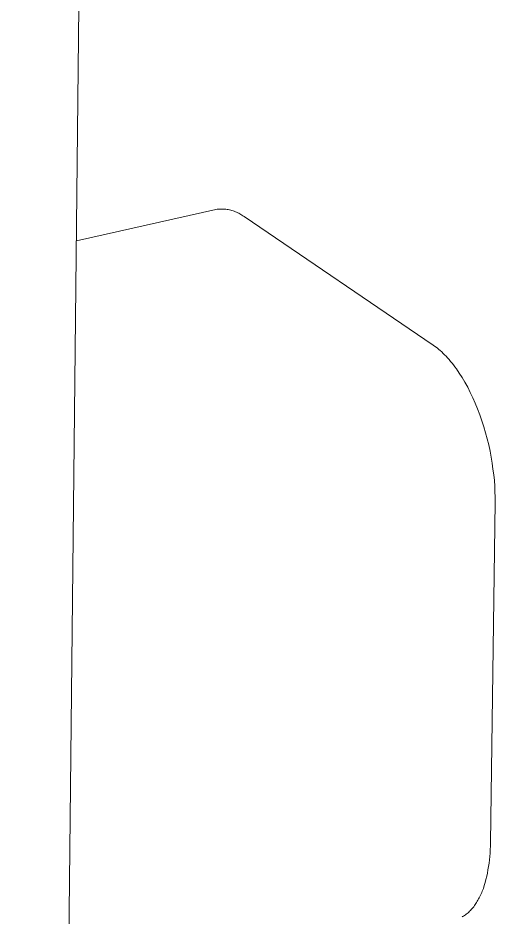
# Model space of a CAD drawing. Header units: inches. Extents: x 48 to 364, y 83 to 304.
# Drawn here: x 151.058 to 153.067, y 147.717 to 151.499 of the extents above; entities that cross this region are included whole.
import ezdxf

# ---------------------------------------------------------------- set-up
doc = ezdxf.new("R2010")
doc.units = ezdxf.units.IN
doc.header["$MEASUREMENT"] = 0
doc.layers.add('DIMS', color=7, linetype='Continuous')

# ---------------------------------------------------------------- blocks, each defined once
blk = doc.blocks.new('block 3010')
at = {"layer": 'DIMS', "color": 7, "lineweight": 18, "true_color": 0xffffff}
blk.add_lwpolyline([(152.01, 150.6637), (152.0055, 150.6664)], dxfattribs=at)
blk = doc.blocks.new('block 3009')
at = {"layer": 'DIMS'}
blk.add_blockref('block 3010', (0, 0), dxfattribs=at)
blk = doc.blocks.new('block 3008')
at = {"layer": 'DIMS'}
blk.add_blockref('block 3009', (0, 0), dxfattribs=at)
blk = doc.blocks.new('block 3013')
at = {"layer": 'DIMS', "color": 7, "lineweight": 18, "true_color": 0xffffff}
blk.add_lwpolyline([(152.0055, 150.6664), (152.0011, 150.6699)], dxfattribs=at)
blk = doc.blocks.new('block 3012')
at = {"layer": 'DIMS'}
blk.add_blockref('block 3013', (0, 0), dxfattribs=at)
blk = doc.blocks.new('block 3011')
at = {"layer": 'DIMS'}
blk.add_blockref('block 3012', (0, 0), dxfattribs=at)
blk = doc.blocks.new('block 3016')
at = {"layer": 'DIMS', "color": 7, "lineweight": 18, "true_color": 0xffffff}
blk.add_lwpolyline([(152.0011, 150.6699), (151.9969, 150.6726)], dxfattribs=at)
blk = doc.blocks.new('block 3015')
at = {"layer": 'DIMS'}
blk.add_blockref('block 3016', (0, 0), dxfattribs=at)
blk = doc.blocks.new('block 3014')
at = {"layer": 'DIMS'}
blk.add_blockref('block 3015', (0, 0), dxfattribs=at)
blk = doc.blocks.new('block 3019')
at = {"layer": 'DIMS', "color": 7, "lineweight": 18, "true_color": 0xffffff}
blk.add_lwpolyline([(151.9969, 150.6726), (151.9928, 150.6754)], dxfattribs=at)
blk = doc.blocks.new('block 3018')
at = {"layer": 'DIMS'}
blk.add_blockref('block 3019', (0, 0), dxfattribs=at)
blk = doc.blocks.new('block 3017')
at = {"layer": 'DIMS'}
blk.add_blockref('block 3018', (0, 0), dxfattribs=at)
blk = doc.blocks.new('block 3022')
at = {"layer": 'DIMS', "color": 7, "lineweight": 18, "true_color": 0xffffff}
blk.add_lwpolyline([(151.9928, 150.6754), (151.9876, 150.6778)], dxfattribs=at)
blk = doc.blocks.new('block 3021')
at = {"layer": 'DIMS'}
blk.add_blockref('block 3022', (0, 0), dxfattribs=at)
blk = doc.blocks.new('block 3020')
at = {"layer": 'DIMS'}
blk.add_blockref('block 3021', (0, 0), dxfattribs=at)
blk = doc.blocks.new('block 3025')
at = {"layer": 'DIMS', "color": 7, "lineweight": 18, "true_color": 0xffffff}
blk.add_lwpolyline([(151.9876, 150.6778), (151.9835, 150.6802)], dxfattribs=at)
blk = doc.blocks.new('block 3024')
at = {"layer": 'DIMS'}
blk.add_blockref('block 3025', (0, 0), dxfattribs=at)
blk = doc.blocks.new('block 3023')
at = {"layer": 'DIMS'}
blk.add_blockref('block 3024', (0, 0), dxfattribs=at)
blk = doc.blocks.new('block 3028')
at = {"layer": 'DIMS', "color": 7, "lineweight": 18, "true_color": 0xffffff}
blk.add_lwpolyline([(151.9835, 150.6802), (151.9787, 150.6823)], dxfattribs=at)
blk = doc.blocks.new('block 3027')
at = {"layer": 'DIMS'}
blk.add_blockref('block 3028', (0, 0), dxfattribs=at)
blk = doc.blocks.new('block 3026')
at = {"layer": 'DIMS'}
blk.add_blockref('block 3027', (0, 0), dxfattribs=at)
blk = doc.blocks.new('block 3031')
at = {"layer": 'DIMS', "color": 7, "lineweight": 18, "true_color": 0xffffff}
blk.add_lwpolyline([(151.9787, 150.6823), (151.9738, 150.6843)], dxfattribs=at)
blk = doc.blocks.new('block 3030')
at = {"layer": 'DIMS'}
blk.add_blockref('block 3031', (0, 0), dxfattribs=at)
blk = doc.blocks.new('block 3029')
at = {"layer": 'DIMS'}
blk.add_blockref('block 3030', (0, 0), dxfattribs=at)
blk = doc.blocks.new('block 3034')
at = {"layer": 'DIMS', "color": 7, "lineweight": 18, "true_color": 0xffffff}
blk.add_lwpolyline([(151.9738, 150.6843), (151.969, 150.6864)], dxfattribs=at)
blk = doc.blocks.new('block 3033')
at = {"layer": 'DIMS'}
blk.add_blockref('block 3034', (0, 0), dxfattribs=at)
blk = doc.blocks.new('block 3032')
at = {"layer": 'DIMS'}
blk.add_blockref('block 3033', (0, 0), dxfattribs=at)
blk = doc.blocks.new('block 3037')
at = {"layer": 'DIMS', "color": 7, "lineweight": 18, "true_color": 0xffffff}
blk.add_lwpolyline([(151.969, 150.6864), (151.9642, 150.6878)], dxfattribs=at)
blk = doc.blocks.new('block 3036')
at = {"layer": 'DIMS'}
blk.add_blockref('block 3037', (0, 0), dxfattribs=at)
blk = doc.blocks.new('block 3035')
at = {"layer": 'DIMS'}
blk.add_blockref('block 3036', (0, 0), dxfattribs=at)
blk = doc.blocks.new('block 3040')
at = {"layer": 'DIMS', "color": 7, "lineweight": 18, "true_color": 0xffffff}
blk.add_lwpolyline([(151.9642, 150.6878), (151.959, 150.6899)], dxfattribs=at)
blk = doc.blocks.new('block 3039')
at = {"layer": 'DIMS'}
blk.add_blockref('block 3040', (0, 0), dxfattribs=at)
blk = doc.blocks.new('block 3038')
at = {"layer": 'DIMS'}
blk.add_blockref('block 3039', (0, 0), dxfattribs=at)
blk = doc.blocks.new('block 3043')
at = {"layer": 'DIMS', "color": 7, "lineweight": 18, "true_color": 0xffffff}
blk.add_lwpolyline([(151.959, 150.6899), (151.9539, 150.6912)], dxfattribs=at)
blk = doc.blocks.new('block 3042')
at = {"layer": 'DIMS'}
blk.add_blockref('block 3043', (0, 0), dxfattribs=at)
blk = doc.blocks.new('block 3041')
at = {"layer": 'DIMS'}
blk.add_blockref('block 3042', (0, 0), dxfattribs=at)
blk = doc.blocks.new('block 3046')
at = {"layer": 'DIMS', "color": 7, "lineweight": 18, "true_color": 0xffffff}
blk.add_lwpolyline([(151.9539, 150.6912), (151.9487, 150.6919)], dxfattribs=at)
blk = doc.blocks.new('block 3045')
at = {"layer": 'DIMS'}
blk.add_blockref('block 3046', (0, 0), dxfattribs=at)
blk = doc.blocks.new('block 3044')
at = {"layer": 'DIMS'}
blk.add_blockref('block 3045', (0, 0), dxfattribs=at)
blk = doc.blocks.new('block 3049')
at = {"layer": 'DIMS', "color": 7, "lineweight": 18, "true_color": 0xffffff}
blk.add_lwpolyline([(151.9487, 150.6919), (151.9432, 150.6933)], dxfattribs=at)
blk = doc.blocks.new('block 3048')
at = {"layer": 'DIMS'}
blk.add_blockref('block 3049', (0, 0), dxfattribs=at)
blk = doc.blocks.new('block 3047')
at = {"layer": 'DIMS'}
blk.add_blockref('block 3048', (0, 0), dxfattribs=at)
blk = doc.blocks.new('block 3052')
at = {"layer": 'DIMS', "color": 7, "lineweight": 18, "true_color": 0xffffff}
blk.add_lwpolyline([(151.9432, 150.6933), (151.9387, 150.694)], dxfattribs=at)
blk = doc.blocks.new('block 3051')
at = {"layer": 'DIMS'}
blk.add_blockref('block 3052', (0, 0), dxfattribs=at)
blk = doc.blocks.new('block 3050')
at = {"layer": 'DIMS'}
blk.add_blockref('block 3051', (0, 0), dxfattribs=at)
blk = doc.blocks.new('block 3055')
at = {"layer": 'DIMS', "color": 7, "lineweight": 18, "true_color": 0xffffff}
blk.add_lwpolyline([(151.9387, 150.694), (151.9328, 150.6947)], dxfattribs=at)
blk = doc.blocks.new('block 3054')
at = {"layer": 'DIMS'}
blk.add_blockref('block 3055', (0, 0), dxfattribs=at)
blk = doc.blocks.new('block 3053')
at = {"layer": 'DIMS'}
blk.add_blockref('block 3054', (0, 0), dxfattribs=at)
blk = doc.blocks.new('block 3058')
at = {"layer": 'DIMS', "color": 7, "lineweight": 18, "true_color": 0xffffff}
blk.add_lwpolyline([(151.9328, 150.6947), (151.9277, 150.6947)], dxfattribs=at)
blk = doc.blocks.new('block 3057')
at = {"layer": 'DIMS'}
blk.add_blockref('block 3058', (0, 0), dxfattribs=at)
blk = doc.blocks.new('block 3056')
at = {"layer": 'DIMS'}
blk.add_blockref('block 3057', (0, 0), dxfattribs=at)
blk = doc.blocks.new('block 3061')
at = {"layer": 'DIMS', "color": 7, "lineweight": 18, "true_color": 0xffffff}
blk.add_lwpolyline([(151.9277, 150.6947), (151.9225, 150.6954)], dxfattribs=at)
blk = doc.blocks.new('block 3060')
at = {"layer": 'DIMS'}
blk.add_blockref('block 3061', (0, 0), dxfattribs=at)
blk = doc.blocks.new('block 3059')
at = {"layer": 'DIMS'}
blk.add_blockref('block 3060', (0, 0), dxfattribs=at)
blk = doc.blocks.new('block 3064')
at = {"layer": 'DIMS', "color": 7, "lineweight": 18, "true_color": 0xffffff}
blk.add_lwpolyline([(151.9225, 150.6954), (151.9173, 150.6954)], dxfattribs=at)
blk = doc.blocks.new('block 3063')
at = {"layer": 'DIMS'}
blk.add_blockref('block 3064', (0, 0), dxfattribs=at)
blk = doc.blocks.new('block 3062')
at = {"layer": 'DIMS'}
blk.add_blockref('block 3063', (0, 0), dxfattribs=at)
blk = doc.blocks.new('block 3067')
at = {"layer": 'DIMS', "color": 7, "lineweight": 18, "true_color": 0xffffff}
blk.add_lwpolyline([(151.9173, 150.6954), (151.9122, 150.6954)], dxfattribs=at)
blk = doc.blocks.new('block 3066')
at = {"layer": 'DIMS'}
blk.add_blockref('block 3067', (0, 0), dxfattribs=at)
blk = doc.blocks.new('block 3065')
at = {"layer": 'DIMS'}
blk.add_blockref('block 3066', (0, 0), dxfattribs=at)
blk = doc.blocks.new('block 3070')
at = {"layer": 'DIMS', "color": 7, "lineweight": 18, "true_color": 0xffffff}
blk.add_lwpolyline([(151.9122, 150.6954), (151.907, 150.695)], dxfattribs=at)
blk = doc.blocks.new('block 3069')
at = {"layer": 'DIMS'}
blk.add_blockref('block 3070', (0, 0), dxfattribs=at)
blk = doc.blocks.new('block 3068')
at = {"layer": 'DIMS'}
blk.add_blockref('block 3069', (0, 0), dxfattribs=at)
blk = doc.blocks.new('block 3073')
at = {"layer": 'DIMS', "color": 7, "lineweight": 18, "true_color": 0xffffff}
blk.add_lwpolyline([(151.907, 150.695), (151.9018, 150.6947)], dxfattribs=at)
blk = doc.blocks.new('block 3072')
at = {"layer": 'DIMS'}
blk.add_blockref('block 3073', (0, 0), dxfattribs=at)
blk = doc.blocks.new('block 3071')
at = {"layer": 'DIMS'}
blk.add_blockref('block 3072', (0, 0), dxfattribs=at)
blk = doc.blocks.new('block 3076')
at = {"layer": 'DIMS', "color": 7, "lineweight": 18, "true_color": 0xffffff}
blk.add_lwpolyline([(151.9018, 150.6947), (151.8967, 150.6943)], dxfattribs=at)
blk = doc.blocks.new('block 3075')
at = {"layer": 'DIMS'}
blk.add_blockref('block 3076', (0, 0), dxfattribs=at)
blk = doc.blocks.new('block 3074')
at = {"layer": 'DIMS'}
blk.add_blockref('block 3075', (0, 0), dxfattribs=at)
blk = doc.blocks.new('block 3079')
at = {"layer": 'DIMS', "color": 7, "lineweight": 18, "true_color": 0xffffff}
blk.add_lwpolyline([(151.8967, 150.6943), (151.8915, 150.6933)], dxfattribs=at)
blk = doc.blocks.new('block 3078')
at = {"layer": 'DIMS'}
blk.add_blockref('block 3079', (0, 0), dxfattribs=at)
blk = doc.blocks.new('block 3077')
at = {"layer": 'DIMS'}
blk.add_blockref('block 3078', (0, 0), dxfattribs=at)
blk = doc.blocks.new('block 3118')
at = {"layer": 'DIMS', "color": 7, "lineweight": 18, "true_color": 0xffffff}
blk.add_lwpolyline([(152.9281, 147.7174), (152.9302, 147.7188)], dxfattribs=at)
blk = doc.blocks.new('block 3117')
at = {"layer": 'DIMS'}
blk.add_blockref('block 3118', (0, 0), dxfattribs=at)
blk = doc.blocks.new('block 3116')
at = {"layer": 'DIMS'}
blk.add_blockref('block 3117', (0, 0), dxfattribs=at)
blk = doc.blocks.new('block 3121')
at = {"layer": 'DIMS', "color": 7, "lineweight": 18, "true_color": 0xffffff}
blk.add_lwpolyline([(152.9302, 147.7188), (152.934, 147.7209)], dxfattribs=at)
blk = doc.blocks.new('block 3120')
at = {"layer": 'DIMS'}
blk.add_blockref('block 3121', (0, 0), dxfattribs=at)
blk = doc.blocks.new('block 3119')
at = {"layer": 'DIMS'}
blk.add_blockref('block 3120', (0, 0), dxfattribs=at)
blk = doc.blocks.new('block 3124')
at = {"layer": 'DIMS', "color": 7, "lineweight": 18, "true_color": 0xffffff}
blk.add_lwpolyline([(152.934, 147.7209), (152.9378, 147.7233)], dxfattribs=at)
blk = doc.blocks.new('block 3123')
at = {"layer": 'DIMS'}
blk.add_blockref('block 3124', (0, 0), dxfattribs=at)
blk = doc.blocks.new('block 3122')
at = {"layer": 'DIMS'}
blk.add_blockref('block 3123', (0, 0), dxfattribs=at)
blk = doc.blocks.new('block 3127')
at = {"layer": 'DIMS', "color": 7, "lineweight": 18, "true_color": 0xffffff}
blk.add_lwpolyline([(152.9378, 147.7233), (152.9419, 147.726)], dxfattribs=at)
blk = doc.blocks.new('block 3126')
at = {"layer": 'DIMS'}
blk.add_blockref('block 3127', (0, 0), dxfattribs=at)
blk = doc.blocks.new('block 3125')
at = {"layer": 'DIMS'}
blk.add_blockref('block 3126', (0, 0), dxfattribs=at)
blk = doc.blocks.new('block 3130')
at = {"layer": 'DIMS', "color": 7, "lineweight": 18, "true_color": 0xffffff}
blk.add_lwpolyline([(152.9419, 147.726), (152.9454, 147.7288)], dxfattribs=at)
blk = doc.blocks.new('block 3129')
at = {"layer": 'DIMS'}
blk.add_blockref('block 3130', (0, 0), dxfattribs=at)
blk = doc.blocks.new('block 3128')
at = {"layer": 'DIMS'}
blk.add_blockref('block 3129', (0, 0), dxfattribs=at)
blk = doc.blocks.new('block 3133')
at = {"layer": 'DIMS', "color": 7, "lineweight": 18, "true_color": 0xffffff}
blk.add_lwpolyline([(152.9454, 147.7288), (152.9488, 147.7312)], dxfattribs=at)
blk = doc.blocks.new('block 3132')
at = {"layer": 'DIMS'}
blk.add_blockref('block 3133', (0, 0), dxfattribs=at)
blk = doc.blocks.new('block 3131')
at = {"layer": 'DIMS'}
blk.add_blockref('block 3132', (0, 0), dxfattribs=at)
blk = doc.blocks.new('block 3136')
at = {"layer": 'DIMS', "color": 7, "lineweight": 18, "true_color": 0xffffff}
blk.add_lwpolyline([(152.9488, 147.7312), (152.9529, 147.7347)], dxfattribs=at)
blk = doc.blocks.new('block 3135')
at = {"layer": 'DIMS'}
blk.add_blockref('block 3136', (0, 0), dxfattribs=at)
blk = doc.blocks.new('block 3134')
at = {"layer": 'DIMS'}
blk.add_blockref('block 3135', (0, 0), dxfattribs=at)
blk = doc.blocks.new('block 3139')
at = {"layer": 'DIMS', "color": 7, "lineweight": 18, "true_color": 0xffffff}
blk.add_lwpolyline([(152.9529, 147.7347), (152.956, 147.7381)], dxfattribs=at)
blk = doc.blocks.new('block 3138')
at = {"layer": 'DIMS'}
blk.add_blockref('block 3139', (0, 0), dxfattribs=at)
blk = doc.blocks.new('block 3137')
at = {"layer": 'DIMS'}
blk.add_blockref('block 3138', (0, 0), dxfattribs=at)
blk = doc.blocks.new('block 3142')
at = {"layer": 'DIMS', "color": 7, "lineweight": 18, "true_color": 0xffffff}
blk.add_lwpolyline([(152.956, 147.7381), (152.9598, 147.7412)], dxfattribs=at)
blk = doc.blocks.new('block 3141')
at = {"layer": 'DIMS'}
blk.add_blockref('block 3142', (0, 0), dxfattribs=at)
blk = doc.blocks.new('block 3140')
at = {"layer": 'DIMS'}
blk.add_blockref('block 3141', (0, 0), dxfattribs=at)
blk = doc.blocks.new('block 3145')
at = {"layer": 'DIMS', "color": 7, "lineweight": 18, "true_color": 0xffffff}
blk.add_lwpolyline([(152.9598, 147.7412), (152.9633, 147.745)], dxfattribs=at)
blk = doc.blocks.new('block 3144')
at = {"layer": 'DIMS'}
blk.add_blockref('block 3145', (0, 0), dxfattribs=at)
blk = doc.blocks.new('block 3143')
at = {"layer": 'DIMS'}
blk.add_blockref('block 3144', (0, 0), dxfattribs=at)
blk = doc.blocks.new('block 3148')
at = {"layer": 'DIMS', "color": 7, "lineweight": 18, "true_color": 0xffffff}
blk.add_lwpolyline([(152.9633, 147.745), (152.9667, 147.7484)], dxfattribs=at)
blk = doc.blocks.new('block 3147')
at = {"layer": 'DIMS'}
blk.add_blockref('block 3148', (0, 0), dxfattribs=at)
blk = doc.blocks.new('block 3146')
at = {"layer": 'DIMS'}
blk.add_blockref('block 3147', (0, 0), dxfattribs=at)
blk = doc.blocks.new('block 3151')
at = {"layer": 'DIMS', "color": 7, "lineweight": 18, "true_color": 0xffffff}
blk.add_lwpolyline([(152.9667, 147.7484), (152.9702, 147.7526)], dxfattribs=at)
blk = doc.blocks.new('block 3150')
at = {"layer": 'DIMS'}
blk.add_blockref('block 3151', (0, 0), dxfattribs=at)
blk = doc.blocks.new('block 3149')
at = {"layer": 'DIMS'}
blk.add_blockref('block 3150', (0, 0), dxfattribs=at)
blk = doc.blocks.new('block 3154')
at = {"layer": 'DIMS', "color": 7, "lineweight": 18, "true_color": 0xffffff}
blk.add_lwpolyline([(152.9702, 147.7526), (152.9736, 147.756)], dxfattribs=at)
blk = doc.blocks.new('block 3153')
at = {"layer": 'DIMS'}
blk.add_blockref('block 3154', (0, 0), dxfattribs=at)
blk = doc.blocks.new('block 3152')
at = {"layer": 'DIMS'}
blk.add_blockref('block 3153', (0, 0), dxfattribs=at)
blk = doc.blocks.new('block 3157')
at = {"layer": 'DIMS', "color": 7, "lineweight": 18, "true_color": 0xffffff}
blk.add_lwpolyline([(152.9736, 147.756), (152.9767, 147.7605)], dxfattribs=at)
blk = doc.blocks.new('block 3156')
at = {"layer": 'DIMS'}
blk.add_blockref('block 3157', (0, 0), dxfattribs=at)
blk = doc.blocks.new('block 3155')
at = {"layer": 'DIMS'}
blk.add_blockref('block 3156', (0, 0), dxfattribs=at)
blk = doc.blocks.new('block 3160')
at = {"layer": 'DIMS', "color": 7, "lineweight": 18, "true_color": 0xffffff}
blk.add_lwpolyline([(152.9767, 147.7605), (152.9798, 147.765)], dxfattribs=at)
blk = doc.blocks.new('block 3159')
at = {"layer": 'DIMS'}
blk.add_blockref('block 3160', (0, 0), dxfattribs=at)
blk = doc.blocks.new('block 3158')
at = {"layer": 'DIMS'}
blk.add_blockref('block 3159', (0, 0), dxfattribs=at)
blk = doc.blocks.new('block 3163')
at = {"layer": 'DIMS', "color": 7, "lineweight": 18, "true_color": 0xffffff}
blk.add_lwpolyline([(152.9798, 147.765), (152.9829, 147.7691)], dxfattribs=at)
blk = doc.blocks.new('block 3162')
at = {"layer": 'DIMS'}
blk.add_blockref('block 3163', (0, 0), dxfattribs=at)
blk = doc.blocks.new('block 3161')
at = {"layer": 'DIMS'}
blk.add_blockref('block 3162', (0, 0), dxfattribs=at)
blk = doc.blocks.new('block 3166')
at = {"layer": 'DIMS', "color": 7, "lineweight": 18, "true_color": 0xffffff}
blk.add_lwpolyline([(152.9829, 147.7691), (152.9864, 147.7736)], dxfattribs=at)
blk = doc.blocks.new('block 3165')
at = {"layer": 'DIMS'}
blk.add_blockref('block 3166', (0, 0), dxfattribs=at)
blk = doc.blocks.new('block 3164')
at = {"layer": 'DIMS'}
blk.add_blockref('block 3165', (0, 0), dxfattribs=at)
blk = doc.blocks.new('block 3169')
at = {"layer": 'DIMS', "color": 7, "lineweight": 18, "true_color": 0xffffff}
blk.add_lwpolyline([(152.9864, 147.7736), (152.9884, 147.7784)], dxfattribs=at)
blk = doc.blocks.new('block 3168')
at = {"layer": 'DIMS'}
blk.add_blockref('block 3169', (0, 0), dxfattribs=at)
blk = doc.blocks.new('block 3167')
at = {"layer": 'DIMS'}
blk.add_blockref('block 3168', (0, 0), dxfattribs=at)
blk = doc.blocks.new('block 3172')
at = {"layer": 'DIMS', "color": 7, "lineweight": 18, "true_color": 0xffffff}
blk.add_lwpolyline([(152.9884, 147.7784), (152.9919, 147.7832)], dxfattribs=at)
blk = doc.blocks.new('block 3171')
at = {"layer": 'DIMS'}
blk.add_blockref('block 3172', (0, 0), dxfattribs=at)
blk = doc.blocks.new('block 3170')
at = {"layer": 'DIMS'}
blk.add_blockref('block 3171', (0, 0), dxfattribs=at)
blk = doc.blocks.new('block 3175')
at = {"layer": 'DIMS', "color": 7, "lineweight": 18, "true_color": 0xffffff}
blk.add_lwpolyline([(152.9919, 147.7832), (152.9946, 147.7881)], dxfattribs=at)
blk = doc.blocks.new('block 3174')
at = {"layer": 'DIMS'}
blk.add_blockref('block 3175', (0, 0), dxfattribs=at)
blk = doc.blocks.new('block 3173')
at = {"layer": 'DIMS'}
blk.add_blockref('block 3174', (0, 0), dxfattribs=at)
blk = doc.blocks.new('block 3178')
at = {"layer": 'DIMS', "color": 7, "lineweight": 18, "true_color": 0xffffff}
blk.add_lwpolyline([(152.9946, 147.7881), (152.9977, 147.7932)], dxfattribs=at)
blk = doc.blocks.new('block 3177')
at = {"layer": 'DIMS'}
blk.add_blockref('block 3178', (0, 0), dxfattribs=at)
blk = doc.blocks.new('block 3176')
at = {"layer": 'DIMS'}
blk.add_blockref('block 3177', (0, 0), dxfattribs=at)
blk = doc.blocks.new('block 3181')
at = {"layer": 'DIMS', "color": 7, "lineweight": 18, "true_color": 0xffffff}
blk.add_lwpolyline([(152.9977, 147.7932), (153.0005, 147.798)], dxfattribs=at)
blk = doc.blocks.new('block 3180')
at = {"layer": 'DIMS'}
blk.add_blockref('block 3181', (0, 0), dxfattribs=at)
blk = doc.blocks.new('block 3179')
at = {"layer": 'DIMS'}
blk.add_blockref('block 3180', (0, 0), dxfattribs=at)
blk = doc.blocks.new('block 3184')
at = {"layer": 'DIMS', "color": 7, "lineweight": 18, "true_color": 0xffffff}
blk.add_lwpolyline([(153.0005, 147.798), (153.0025, 147.8036)], dxfattribs=at)
blk = doc.blocks.new('block 3183')
at = {"layer": 'DIMS'}
blk.add_blockref('block 3184', (0, 0), dxfattribs=at)
blk = doc.blocks.new('block 3182')
at = {"layer": 'DIMS'}
blk.add_blockref('block 3183', (0, 0), dxfattribs=at)
blk = doc.blocks.new('block 3187')
at = {"layer": 'DIMS', "color": 7, "lineweight": 18, "true_color": 0xffffff}
blk.add_lwpolyline([(153.0025, 147.8036), (153.0056, 147.8087)], dxfattribs=at)
blk = doc.blocks.new('block 3186')
at = {"layer": 'DIMS'}
blk.add_blockref('block 3187', (0, 0), dxfattribs=at)
blk = doc.blocks.new('block 3185')
at = {"layer": 'DIMS'}
blk.add_blockref('block 3186', (0, 0), dxfattribs=at)
blk = doc.blocks.new('block 3190')
at = {"layer": 'DIMS', "color": 7, "lineweight": 18, "true_color": 0xffffff}
blk.add_lwpolyline([(153.0056, 147.8087), (153.0077, 147.8146)], dxfattribs=at)
blk = doc.blocks.new('block 3189')
at = {"layer": 'DIMS'}
blk.add_blockref('block 3190', (0, 0), dxfattribs=at)
blk = doc.blocks.new('block 3188')
at = {"layer": 'DIMS'}
blk.add_blockref('block 3189', (0, 0), dxfattribs=at)
blk = doc.blocks.new('block 3193')
at = {"layer": 'DIMS', "color": 7, "lineweight": 18, "true_color": 0xffffff}
blk.add_lwpolyline([(153.0077, 147.8146), (153.0108, 147.8201)], dxfattribs=at)
blk = doc.blocks.new('block 3192')
at = {"layer": 'DIMS'}
blk.add_blockref('block 3193', (0, 0), dxfattribs=at)
blk = doc.blocks.new('block 3191')
at = {"layer": 'DIMS'}
blk.add_blockref('block 3192', (0, 0), dxfattribs=at)
blk = doc.blocks.new('block 3196')
at = {"layer": 'DIMS', "color": 7, "lineweight": 18, "true_color": 0xffffff}
blk.add_lwpolyline([(153.0108, 147.8201), (153.0125, 147.8256)], dxfattribs=at)
blk = doc.blocks.new('block 3195')
at = {"layer": 'DIMS'}
blk.add_blockref('block 3196', (0, 0), dxfattribs=at)
blk = doc.blocks.new('block 3194')
at = {"layer": 'DIMS'}
blk.add_blockref('block 3195', (0, 0), dxfattribs=at)
blk = doc.blocks.new('block 3199')
at = {"layer": 'DIMS', "color": 7, "lineweight": 18, "true_color": 0xffffff}
blk.add_lwpolyline([(153.0125, 147.8256), (153.0174, 147.8373)], dxfattribs=at)
blk = doc.blocks.new('block 3198')
at = {"layer": 'DIMS'}
blk.add_blockref('block 3199', (0, 0), dxfattribs=at)
blk = doc.blocks.new('block 3197')
at = {"layer": 'DIMS'}
blk.add_blockref('block 3198', (0, 0), dxfattribs=at)
blk = doc.blocks.new('block 3202')
at = {"layer": 'DIMS', "color": 7, "lineweight": 18, "true_color": 0xffffff}
blk.add_lwpolyline([(153.0174, 147.8373), (153.0215, 147.8497)], dxfattribs=at)
blk = doc.blocks.new('block 3201')
at = {"layer": 'DIMS'}
blk.add_blockref('block 3202', (0, 0), dxfattribs=at)
blk = doc.blocks.new('block 3200')
at = {"layer": 'DIMS'}
blk.add_blockref('block 3201', (0, 0), dxfattribs=at)
blk = doc.blocks.new('block 3205')
at = {"layer": 'DIMS', "color": 7, "lineweight": 18, "true_color": 0xffffff}
blk.add_lwpolyline([(153.0215, 147.8497), (153.0253, 147.8621)], dxfattribs=at)
blk = doc.blocks.new('block 3204')
at = {"layer": 'DIMS'}
blk.add_blockref('block 3205', (0, 0), dxfattribs=at)
blk = doc.blocks.new('block 3203')
at = {"layer": 'DIMS'}
blk.add_blockref('block 3204', (0, 0), dxfattribs=at)
blk = doc.blocks.new('block 3208')
at = {"layer": 'DIMS', "color": 7, "lineweight": 18, "true_color": 0xffffff}
blk.add_lwpolyline([(153.0253, 147.8621), (153.0284, 147.8752)], dxfattribs=at)
blk = doc.blocks.new('block 3207')
at = {"layer": 'DIMS'}
blk.add_blockref('block 3208', (0, 0), dxfattribs=at)
blk = doc.blocks.new('block 3206')
at = {"layer": 'DIMS'}
blk.add_blockref('block 3207', (0, 0), dxfattribs=at)
blk = doc.blocks.new('block 3211')
at = {"layer": 'DIMS', "color": 7, "lineweight": 18, "true_color": 0xffffff}
blk.add_lwpolyline([(153.0284, 147.8752), (153.0318, 147.8883)], dxfattribs=at)
blk = doc.blocks.new('block 3210')
at = {"layer": 'DIMS'}
blk.add_blockref('block 3211', (0, 0), dxfattribs=at)
blk = doc.blocks.new('block 3209')
at = {"layer": 'DIMS'}
blk.add_blockref('block 3210', (0, 0), dxfattribs=at)
blk = doc.blocks.new('block 3214')
at = {"layer": 'DIMS', "color": 7, "lineweight": 18, "true_color": 0xffffff}
blk.add_lwpolyline([(153.0318, 147.8883), (153.0349, 147.9014)], dxfattribs=at)
blk = doc.blocks.new('block 3213')
at = {"layer": 'DIMS'}
blk.add_blockref('block 3214', (0, 0), dxfattribs=at)
blk = doc.blocks.new('block 3212')
at = {"layer": 'DIMS'}
blk.add_blockref('block 3213', (0, 0), dxfattribs=at)
blk = doc.blocks.new('block 3217')
at = {"layer": 'DIMS', "color": 7, "lineweight": 18, "true_color": 0xffffff}
blk.add_lwpolyline([(153.0349, 147.9014), (153.037, 147.9152)], dxfattribs=at)
blk = doc.blocks.new('block 3216')
at = {"layer": 'DIMS'}
blk.add_blockref('block 3217', (0, 0), dxfattribs=at)
blk = doc.blocks.new('block 3215')
at = {"layer": 'DIMS'}
blk.add_blockref('block 3216', (0, 0), dxfattribs=at)
blk = doc.blocks.new('block 3220')
at = {"layer": 'DIMS', "color": 7, "lineweight": 18, "true_color": 0xffffff}
blk.add_lwpolyline([(153.037, 147.9152), (153.0398, 147.929)], dxfattribs=at)
blk = doc.blocks.new('block 3219')
at = {"layer": 'DIMS'}
blk.add_blockref('block 3220', (0, 0), dxfattribs=at)
blk = doc.blocks.new('block 3218')
at = {"layer": 'DIMS'}
blk.add_blockref('block 3219', (0, 0), dxfattribs=at)
blk = doc.blocks.new('block 3223')
at = {"layer": 'DIMS', "color": 7, "lineweight": 18, "true_color": 0xffffff}
blk.add_lwpolyline([(153.0398, 147.929), (153.0415, 147.9431)], dxfattribs=at)
blk = doc.blocks.new('block 3222')
at = {"layer": 'DIMS'}
blk.add_blockref('block 3223', (0, 0), dxfattribs=at)
blk = doc.blocks.new('block 3221')
at = {"layer": 'DIMS'}
blk.add_blockref('block 3222', (0, 0), dxfattribs=at)
blk = doc.blocks.new('block 3226')
at = {"layer": 'DIMS', "color": 7, "lineweight": 18, "true_color": 0xffffff}
blk.add_lwpolyline([(153.0415, 147.9431), (153.0432, 147.9572)], dxfattribs=at)
blk = doc.blocks.new('block 3225')
at = {"layer": 'DIMS'}
blk.add_blockref('block 3226', (0, 0), dxfattribs=at)
blk = doc.blocks.new('block 3224')
at = {"layer": 'DIMS'}
blk.add_blockref('block 3225', (0, 0), dxfattribs=at)
blk = doc.blocks.new('block 3229')
at = {"layer": 'DIMS', "color": 7, "lineweight": 18, "true_color": 0xffffff}
blk.add_lwpolyline([(153.0432, 147.9572), (153.0449, 147.9717)], dxfattribs=at)
blk = doc.blocks.new('block 3228')
at = {"layer": 'DIMS'}
blk.add_blockref('block 3229', (0, 0), dxfattribs=at)
blk = doc.blocks.new('block 3227')
at = {"layer": 'DIMS'}
blk.add_blockref('block 3228', (0, 0), dxfattribs=at)
blk = doc.blocks.new('block 3232')
at = {"layer": 'DIMS', "color": 7, "lineweight": 18, "true_color": 0xffffff}
blk.add_lwpolyline([(153.0449, 147.9717), (153.0456, 147.9861)], dxfattribs=at)
blk = doc.blocks.new('block 3231')
at = {"layer": 'DIMS'}
blk.add_blockref('block 3232', (0, 0), dxfattribs=at)
blk = doc.blocks.new('block 3230')
at = {"layer": 'DIMS'}
blk.add_blockref('block 3231', (0, 0), dxfattribs=at)
blk = doc.blocks.new('block 3235')
at = {"layer": 'DIMS', "color": 7, "lineweight": 18, "true_color": 0xffffff}
blk.add_lwpolyline([(153.0456, 147.9861), (153.0466, 148.0006)], dxfattribs=at)
blk = doc.blocks.new('block 3234')
at = {"layer": 'DIMS'}
blk.add_blockref('block 3235', (0, 0), dxfattribs=at)
blk = doc.blocks.new('block 3233')
at = {"layer": 'DIMS'}
blk.add_blockref('block 3234', (0, 0), dxfattribs=at)
blk = doc.blocks.new('block 3238')
at = {"layer": 'DIMS', "color": 7, "lineweight": 18, "true_color": 0xffffff}
blk.add_lwpolyline([(153.0466, 148.0006), (153.047, 148.0151)], dxfattribs=at)
blk = doc.blocks.new('block 3237')
at = {"layer": 'DIMS'}
blk.add_blockref('block 3238', (0, 0), dxfattribs=at)
blk = doc.blocks.new('block 3236')
at = {"layer": 'DIMS'}
blk.add_blockref('block 3237', (0, 0), dxfattribs=at)
blk = doc.blocks.new('block 3241')
at = {"layer": 'DIMS', "color": 7, "lineweight": 18, "true_color": 0xffffff}
blk.add_lwpolyline([(153.047, 148.0151), (153.0477, 148.0296)], dxfattribs=at)
blk = doc.blocks.new('block 3240')
at = {"layer": 'DIMS'}
blk.add_blockref('block 3241', (0, 0), dxfattribs=at)
blk = doc.blocks.new('block 3239')
at = {"layer": 'DIMS'}
blk.add_blockref('block 3240', (0, 0), dxfattribs=at)
blk = doc.blocks.new('block 3244')
at = {"layer": 'DIMS', "color": 7, "lineweight": 18, "true_color": 0xffffff}
blk.add_lwpolyline([(153.0666, 149.4627), (153.0477, 148.0296)], dxfattribs=at)
blk = doc.blocks.new('block 3243')
at = {"layer": 'DIMS'}
blk.add_blockref('block 3244', (0, 0), dxfattribs=at)
blk = doc.blocks.new('block 3242')
at = {"layer": 'DIMS'}
blk.add_blockref('block 3243', (0, 0), dxfattribs=at)
blk = doc.blocks.new('block 3247')
at = {"layer": 'DIMS', "color": 7, "lineweight": 18, "true_color": 0xffffff}
blk.add_lwpolyline([(153.0666, 149.4627), (153.0666, 149.4841)], dxfattribs=at)
blk = doc.blocks.new('block 3246')
at = {"layer": 'DIMS'}
blk.add_blockref('block 3247', (0, 0), dxfattribs=at)
blk = doc.blocks.new('block 3245')
at = {"layer": 'DIMS'}
blk.add_blockref('block 3246', (0, 0), dxfattribs=at)
blk = doc.blocks.new('block 3250')
at = {"layer": 'DIMS', "color": 7, "lineweight": 18, "true_color": 0xffffff}
blk.add_lwpolyline([(153.0666, 149.4841), (153.0663, 149.5065)], dxfattribs=at)
blk = doc.blocks.new('block 3249')
at = {"layer": 'DIMS'}
blk.add_blockref('block 3250', (0, 0), dxfattribs=at)
blk = doc.blocks.new('block 3248')
at = {"layer": 'DIMS'}
blk.add_blockref('block 3249', (0, 0), dxfattribs=at)
blk = doc.blocks.new('block 3253')
at = {"layer": 'DIMS', "color": 7, "lineweight": 18, "true_color": 0xffffff}
blk.add_lwpolyline([(153.0663, 149.5065), (153.0652, 149.5295)], dxfattribs=at)
blk = doc.blocks.new('block 3252')
at = {"layer": 'DIMS'}
blk.add_blockref('block 3253', (0, 0), dxfattribs=at)
blk = doc.blocks.new('block 3251')
at = {"layer": 'DIMS'}
blk.add_blockref('block 3252', (0, 0), dxfattribs=at)
blk = doc.blocks.new('block 3256')
at = {"layer": 'DIMS', "color": 7, "lineweight": 18, "true_color": 0xffffff}
blk.add_lwpolyline([(153.0652, 149.5295), (153.0639, 149.553)], dxfattribs=at)
blk = doc.blocks.new('block 3255')
at = {"layer": 'DIMS'}
blk.add_blockref('block 3256', (0, 0), dxfattribs=at)
blk = doc.blocks.new('block 3254')
at = {"layer": 'DIMS'}
blk.add_blockref('block 3255', (0, 0), dxfattribs=at)
blk = doc.blocks.new('block 3259')
at = {"layer": 'DIMS', "color": 7, "lineweight": 18, "true_color": 0xffffff}
blk.add_lwpolyline([(153.0639, 149.553), (153.0611, 149.5767)], dxfattribs=at)
blk = doc.blocks.new('block 3258')
at = {"layer": 'DIMS'}
blk.add_blockref('block 3259', (0, 0), dxfattribs=at)
blk = doc.blocks.new('block 3257')
at = {"layer": 'DIMS'}
blk.add_blockref('block 3258', (0, 0), dxfattribs=at)
blk = doc.blocks.new('block 3262')
at = {"layer": 'DIMS', "color": 7, "lineweight": 18, "true_color": 0xffffff}
blk.add_lwpolyline([(153.0611, 149.5767), (153.058, 149.6012)], dxfattribs=at)
blk = doc.blocks.new('block 3261')
at = {"layer": 'DIMS'}
blk.add_blockref('block 3262', (0, 0), dxfattribs=at)
blk = doc.blocks.new('block 3260')
at = {"layer": 'DIMS'}
blk.add_blockref('block 3261', (0, 0), dxfattribs=at)
blk = doc.blocks.new('block 3265')
at = {"layer": 'DIMS', "color": 7, "lineweight": 18, "true_color": 0xffffff}
blk.add_lwpolyline([(153.058, 149.6012), (153.0549, 149.6264)], dxfattribs=at)
blk = doc.blocks.new('block 3264')
at = {"layer": 'DIMS'}
blk.add_blockref('block 3265', (0, 0), dxfattribs=at)
blk = doc.blocks.new('block 3263')
at = {"layer": 'DIMS'}
blk.add_blockref('block 3264', (0, 0), dxfattribs=at)
blk = doc.blocks.new('block 3268')
at = {"layer": 'DIMS', "color": 7, "lineweight": 18, "true_color": 0xffffff}
blk.add_lwpolyline([(153.0549, 149.6264), (153.0508, 149.6515)], dxfattribs=at)
blk = doc.blocks.new('block 3267')
at = {"layer": 'DIMS'}
blk.add_blockref('block 3268', (0, 0), dxfattribs=at)
blk = doc.blocks.new('block 3266')
at = {"layer": 'DIMS'}
blk.add_blockref('block 3267', (0, 0), dxfattribs=at)
blk = doc.blocks.new('block 3271')
at = {"layer": 'DIMS', "color": 7, "lineweight": 18, "true_color": 0xffffff}
blk.add_lwpolyline([(153.0508, 149.6515), (153.0456, 149.6773)], dxfattribs=at)
blk = doc.blocks.new('block 3270')
at = {"layer": 'DIMS'}
blk.add_blockref('block 3271', (0, 0), dxfattribs=at)
blk = doc.blocks.new('block 3269')
at = {"layer": 'DIMS'}
blk.add_blockref('block 3270', (0, 0), dxfattribs=at)
blk = doc.blocks.new('block 3274')
at = {"layer": 'DIMS', "color": 7, "lineweight": 18, "true_color": 0xffffff}
blk.add_lwpolyline([(153.0456, 149.6773), (153.0404, 149.7032)], dxfattribs=at)
blk = doc.blocks.new('block 3273')
at = {"layer": 'DIMS'}
blk.add_blockref('block 3274', (0, 0), dxfattribs=at)
blk = doc.blocks.new('block 3272')
at = {"layer": 'DIMS'}
blk.add_blockref('block 3273', (0, 0), dxfattribs=at)
blk = doc.blocks.new('block 3277')
at = {"layer": 'DIMS', "color": 7, "lineweight": 18, "true_color": 0xffffff}
blk.add_lwpolyline([(153.0404, 149.7032), (153.0336, 149.7287)], dxfattribs=at)
blk = doc.blocks.new('block 3276')
at = {"layer": 'DIMS'}
blk.add_blockref('block 3277', (0, 0), dxfattribs=at)
blk = doc.blocks.new('block 3275')
at = {"layer": 'DIMS'}
blk.add_blockref('block 3276', (0, 0), dxfattribs=at)
blk = doc.blocks.new('block 3280')
at = {"layer": 'DIMS', "color": 7, "lineweight": 18, "true_color": 0xffffff}
blk.add_lwpolyline([(153.0336, 149.7287), (153.027, 149.7545)], dxfattribs=at)
blk = doc.blocks.new('block 3279')
at = {"layer": 'DIMS'}
blk.add_blockref('block 3280', (0, 0), dxfattribs=at)
blk = doc.blocks.new('block 3278')
at = {"layer": 'DIMS'}
blk.add_blockref('block 3279', (0, 0), dxfattribs=at)
blk = doc.blocks.new('block 3283')
at = {"layer": 'DIMS', "color": 7, "lineweight": 18, "true_color": 0xffffff}
blk.add_lwpolyline([(153.027, 149.7545), (153.0194, 149.7797)], dxfattribs=at)
blk = doc.blocks.new('block 3282')
at = {"layer": 'DIMS'}
blk.add_blockref('block 3283', (0, 0), dxfattribs=at)
blk = doc.blocks.new('block 3281')
at = {"layer": 'DIMS'}
blk.add_blockref('block 3282', (0, 0), dxfattribs=at)
blk = doc.blocks.new('block 3286')
at = {"layer": 'DIMS', "color": 7, "lineweight": 18, "true_color": 0xffffff}
blk.add_lwpolyline([(153.0194, 149.7797), (153.0115, 149.8052)], dxfattribs=at)
blk = doc.blocks.new('block 3285')
at = {"layer": 'DIMS'}
blk.add_blockref('block 3286', (0, 0), dxfattribs=at)
blk = doc.blocks.new('block 3284')
at = {"layer": 'DIMS'}
blk.add_blockref('block 3285', (0, 0), dxfattribs=at)
blk = doc.blocks.new('block 3289')
at = {"layer": 'DIMS', "color": 7, "lineweight": 18, "true_color": 0xffffff}
blk.add_lwpolyline([(153.0115, 149.8052), (153.0025, 149.8303)], dxfattribs=at)
blk = doc.blocks.new('block 3288')
at = {"layer": 'DIMS'}
blk.add_blockref('block 3289', (0, 0), dxfattribs=at)
blk = doc.blocks.new('block 3287')
at = {"layer": 'DIMS'}
blk.add_blockref('block 3288', (0, 0), dxfattribs=at)
blk = doc.blocks.new('block 3292')
at = {"layer": 'DIMS', "color": 7, "lineweight": 18, "true_color": 0xffffff}
blk.add_lwpolyline([(153.0025, 149.8303), (152.9929, 149.8548)], dxfattribs=at)
blk = doc.blocks.new('block 3291')
at = {"layer": 'DIMS'}
blk.add_blockref('block 3292', (0, 0), dxfattribs=at)
blk = doc.blocks.new('block 3290')
at = {"layer": 'DIMS'}
blk.add_blockref('block 3291', (0, 0), dxfattribs=at)
blk = doc.blocks.new('block 3295')
at = {"layer": 'DIMS', "color": 7, "lineweight": 18, "true_color": 0xffffff}
blk.add_lwpolyline([(152.9929, 149.8548), (152.9833, 149.8782)], dxfattribs=at)
blk = doc.blocks.new('block 3294')
at = {"layer": 'DIMS'}
blk.add_blockref('block 3295', (0, 0), dxfattribs=at)
blk = doc.blocks.new('block 3293')
at = {"layer": 'DIMS'}
blk.add_blockref('block 3294', (0, 0), dxfattribs=at)
blk = doc.blocks.new('block 3298')
at = {"layer": 'DIMS', "color": 7, "lineweight": 18, "true_color": 0xffffff}
blk.add_lwpolyline([(152.9833, 149.8782), (152.9729, 149.9016)], dxfattribs=at)
blk = doc.blocks.new('block 3297')
at = {"layer": 'DIMS'}
blk.add_blockref('block 3298', (0, 0), dxfattribs=at)
blk = doc.blocks.new('block 3296')
at = {"layer": 'DIMS'}
blk.add_blockref('block 3297', (0, 0), dxfattribs=at)
blk = doc.blocks.new('block 3301')
at = {"layer": 'DIMS', "color": 7, "lineweight": 18, "true_color": 0xffffff}
blk.add_lwpolyline([(152.9729, 149.9016), (152.9626, 149.9244)], dxfattribs=at)
blk = doc.blocks.new('block 3300')
at = {"layer": 'DIMS'}
blk.add_blockref('block 3301', (0, 0), dxfattribs=at)
blk = doc.blocks.new('block 3299')
at = {"layer": 'DIMS'}
blk.add_blockref('block 3300', (0, 0), dxfattribs=at)
blk = doc.blocks.new('block 3304')
at = {"layer": 'DIMS', "color": 7, "lineweight": 18, "true_color": 0xffffff}
blk.add_lwpolyline([(152.9626, 149.9244), (152.9516, 149.9457)], dxfattribs=at)
blk = doc.blocks.new('block 3303')
at = {"layer": 'DIMS'}
blk.add_blockref('block 3304', (0, 0), dxfattribs=at)
blk = doc.blocks.new('block 3302')
at = {"layer": 'DIMS'}
blk.add_blockref('block 3303', (0, 0), dxfattribs=at)
blk = doc.blocks.new('block 3307')
at = {"layer": 'DIMS', "color": 7, "lineweight": 18, "true_color": 0xffffff}
blk.add_lwpolyline([(152.9516, 149.9457), (152.9398, 149.9667)], dxfattribs=at)
blk = doc.blocks.new('block 3306')
at = {"layer": 'DIMS'}
blk.add_blockref('block 3307', (0, 0), dxfattribs=at)
blk = doc.blocks.new('block 3305')
at = {"layer": 'DIMS'}
blk.add_blockref('block 3306', (0, 0), dxfattribs=at)
blk = doc.blocks.new('block 3310')
at = {"layer": 'DIMS', "color": 7, "lineweight": 18, "true_color": 0xffffff}
blk.add_lwpolyline([(152.9398, 149.9667), (152.9281, 149.9864)], dxfattribs=at)
blk = doc.blocks.new('block 3309')
at = {"layer": 'DIMS'}
blk.add_blockref('block 3310', (0, 0), dxfattribs=at)
blk = doc.blocks.new('block 3308')
at = {"layer": 'DIMS'}
blk.add_blockref('block 3309', (0, 0), dxfattribs=at)
blk = doc.blocks.new('block 3313')
at = {"layer": 'DIMS', "color": 7, "lineweight": 18, "true_color": 0xffffff}
blk.add_lwpolyline([(152.9281, 149.9864), (152.9161, 150.0053)], dxfattribs=at)
blk = doc.blocks.new('block 3312')
at = {"layer": 'DIMS'}
blk.add_blockref('block 3313', (0, 0), dxfattribs=at)
blk = doc.blocks.new('block 3311')
at = {"layer": 'DIMS'}
blk.add_blockref('block 3312', (0, 0), dxfattribs=at)
blk = doc.blocks.new('block 3316')
at = {"layer": 'DIMS', "color": 7, "lineweight": 18, "true_color": 0xffffff}
blk.add_lwpolyline([(152.9161, 150.0053), (152.904, 150.0229)], dxfattribs=at)
blk = doc.blocks.new('block 3315')
at = {"layer": 'DIMS'}
blk.add_blockref('block 3316', (0, 0), dxfattribs=at)
blk = doc.blocks.new('block 3314')
at = {"layer": 'DIMS'}
blk.add_blockref('block 3315', (0, 0), dxfattribs=at)
blk = doc.blocks.new('block 3319')
at = {"layer": 'DIMS', "color": 7, "lineweight": 18, "true_color": 0xffffff}
blk.add_lwpolyline([(152.904, 150.0229), (152.8978, 150.0312)], dxfattribs=at)
blk = doc.blocks.new('block 3318')
at = {"layer": 'DIMS'}
blk.add_blockref('block 3319', (0, 0), dxfattribs=at)
blk = doc.blocks.new('block 3317')
at = {"layer": 'DIMS'}
blk.add_blockref('block 3318', (0, 0), dxfattribs=at)
blk = doc.blocks.new('block 3322')
at = {"layer": 'DIMS', "color": 7, "lineweight": 18, "true_color": 0xffffff}
blk.add_lwpolyline([(152.8978, 150.0312), (152.892, 150.0394)], dxfattribs=at)
blk = doc.blocks.new('block 3321')
at = {"layer": 'DIMS'}
blk.add_blockref('block 3322', (0, 0), dxfattribs=at)
blk = doc.blocks.new('block 3320')
at = {"layer": 'DIMS'}
blk.add_blockref('block 3321', (0, 0), dxfattribs=at)
blk = doc.blocks.new('block 3325')
at = {"layer": 'DIMS', "color": 7, "lineweight": 18, "true_color": 0xffffff}
blk.add_lwpolyline([(152.892, 150.0394), (152.8858, 150.0473)], dxfattribs=at)
blk = doc.blocks.new('block 3324')
at = {"layer": 'DIMS'}
blk.add_blockref('block 3325', (0, 0), dxfattribs=at)
blk = doc.blocks.new('block 3323')
at = {"layer": 'DIMS'}
blk.add_blockref('block 3324', (0, 0), dxfattribs=at)
blk = doc.blocks.new('block 3328')
at = {"layer": 'DIMS', "color": 7, "lineweight": 18, "true_color": 0xffffff}
blk.add_lwpolyline([(152.8858, 150.0473), (152.8792, 150.0546)], dxfattribs=at)
blk = doc.blocks.new('block 3327')
at = {"layer": 'DIMS'}
blk.add_blockref('block 3328', (0, 0), dxfattribs=at)
blk = doc.blocks.new('block 3326')
at = {"layer": 'DIMS'}
blk.add_blockref('block 3327', (0, 0), dxfattribs=at)
blk = doc.blocks.new('block 3331')
at = {"layer": 'DIMS', "color": 7, "lineweight": 18, "true_color": 0xffffff}
blk.add_lwpolyline([(152.8792, 150.0546), (152.873, 150.0622)], dxfattribs=at)
blk = doc.blocks.new('block 3330')
at = {"layer": 'DIMS'}
blk.add_blockref('block 3331', (0, 0), dxfattribs=at)
blk = doc.blocks.new('block 3329')
at = {"layer": 'DIMS'}
blk.add_blockref('block 3330', (0, 0), dxfattribs=at)
blk = doc.blocks.new('block 3334')
at = {"layer": 'DIMS', "color": 7, "lineweight": 18, "true_color": 0xffffff}
blk.add_lwpolyline([(152.873, 150.0622), (152.8672, 150.069)], dxfattribs=at)
blk = doc.blocks.new('block 3333')
at = {"layer": 'DIMS'}
blk.add_blockref('block 3334', (0, 0), dxfattribs=at)
blk = doc.blocks.new('block 3332')
at = {"layer": 'DIMS'}
blk.add_blockref('block 3333', (0, 0), dxfattribs=at)
blk = doc.blocks.new('block 3337')
at = {"layer": 'DIMS', "color": 7, "lineweight": 18, "true_color": 0xffffff}
blk.add_lwpolyline([(152.8672, 150.069), (152.861, 150.0759)], dxfattribs=at)
blk = doc.blocks.new('block 3336')
at = {"layer": 'DIMS'}
blk.add_blockref('block 3337', (0, 0), dxfattribs=at)
blk = doc.blocks.new('block 3335')
at = {"layer": 'DIMS'}
blk.add_blockref('block 3336', (0, 0), dxfattribs=at)
blk = doc.blocks.new('block 3340')
at = {"layer": 'DIMS', "color": 7, "lineweight": 18, "true_color": 0xffffff}
blk.add_lwpolyline([(152.861, 150.0759), (152.8544, 150.0821)], dxfattribs=at)
blk = doc.blocks.new('block 3339')
at = {"layer": 'DIMS'}
blk.add_blockref('block 3340', (0, 0), dxfattribs=at)
blk = doc.blocks.new('block 3338')
at = {"layer": 'DIMS'}
blk.add_blockref('block 3339', (0, 0), dxfattribs=at)
blk = doc.blocks.new('block 3343')
at = {"layer": 'DIMS', "color": 7, "lineweight": 18, "true_color": 0xffffff}
blk.add_lwpolyline([(152.8544, 150.0821), (152.8486, 150.0883)], dxfattribs=at)
blk = doc.blocks.new('block 3342')
at = {"layer": 'DIMS'}
blk.add_blockref('block 3343', (0, 0), dxfattribs=at)
blk = doc.blocks.new('block 3341')
at = {"layer": 'DIMS'}
blk.add_blockref('block 3342', (0, 0), dxfattribs=at)
blk = doc.blocks.new('block 3346')
at = {"layer": 'DIMS', "color": 7, "lineweight": 18, "true_color": 0xffffff}
blk.add_lwpolyline([(152.8486, 150.0883), (152.8424, 150.0942)], dxfattribs=at)
blk = doc.blocks.new('block 3345')
at = {"layer": 'DIMS'}
blk.add_blockref('block 3346', (0, 0), dxfattribs=at)
blk = doc.blocks.new('block 3344')
at = {"layer": 'DIMS'}
blk.add_blockref('block 3345', (0, 0), dxfattribs=at)
blk = doc.blocks.new('block 3349')
at = {"layer": 'DIMS', "color": 7, "lineweight": 18, "true_color": 0xffffff}
blk.add_lwpolyline([(152.8424, 150.0942), (152.8361, 150.0997)], dxfattribs=at)
blk = doc.blocks.new('block 3348')
at = {"layer": 'DIMS'}
blk.add_blockref('block 3349', (0, 0), dxfattribs=at)
blk = doc.blocks.new('block 3347')
at = {"layer": 'DIMS'}
blk.add_blockref('block 3348', (0, 0), dxfattribs=at)
blk = doc.blocks.new('block 3352')
at = {"layer": 'DIMS', "color": 7, "lineweight": 18, "true_color": 0xffffff}
blk.add_lwpolyline([(152.8361, 150.0997), (152.8303, 150.1049)], dxfattribs=at)
blk = doc.blocks.new('block 3351')
at = {"layer": 'DIMS'}
blk.add_blockref('block 3352', (0, 0), dxfattribs=at)
blk = doc.blocks.new('block 3350')
at = {"layer": 'DIMS'}
blk.add_blockref('block 3351', (0, 0), dxfattribs=at)
blk = doc.blocks.new('block 3355')
at = {"layer": 'DIMS', "color": 7, "lineweight": 18, "true_color": 0xffffff}
blk.add_lwpolyline([(152.8303, 150.1049), (152.8241, 150.1097)], dxfattribs=at)
blk = doc.blocks.new('block 3354')
at = {"layer": 'DIMS'}
blk.add_blockref('block 3355', (0, 0), dxfattribs=at)
blk = doc.blocks.new('block 3353')
at = {"layer": 'DIMS'}
blk.add_blockref('block 3354', (0, 0), dxfattribs=at)
blk = doc.blocks.new('block 3358')
at = {"layer": 'DIMS', "color": 7, "lineweight": 18, "true_color": 0xffffff}
blk.add_lwpolyline([(152.8241, 150.1097), (152.8182, 150.1145)], dxfattribs=at)
blk = doc.blocks.new('block 3357')
at = {"layer": 'DIMS'}
blk.add_blockref('block 3358', (0, 0), dxfattribs=at)
blk = doc.blocks.new('block 3356')
at = {"layer": 'DIMS'}
blk.add_blockref('block 3357', (0, 0), dxfattribs=at)
blk = doc.blocks.new('block 3361')
at = {"layer": 'DIMS', "color": 7, "lineweight": 18, "true_color": 0xffffff}
blk.add_lwpolyline([(152.8182, 150.1145), (152.8124, 150.119)], dxfattribs=at)
blk = doc.blocks.new('block 3360')
at = {"layer": 'DIMS'}
blk.add_blockref('block 3361', (0, 0), dxfattribs=at)
blk = doc.blocks.new('block 3359')
at = {"layer": 'DIMS'}
blk.add_blockref('block 3360', (0, 0), dxfattribs=at)
blk = doc.blocks.new('block 3364')
at = {"layer": 'DIMS', "color": 7, "lineweight": 18, "true_color": 0xffffff}
blk.add_lwpolyline([(152.8124, 150.119), (152.8065, 150.1235)], dxfattribs=at)
blk = doc.blocks.new('block 3363')
at = {"layer": 'DIMS'}
blk.add_blockref('block 3364', (0, 0), dxfattribs=at)
blk = doc.blocks.new('block 3362')
at = {"layer": 'DIMS'}
blk.add_blockref('block 3363', (0, 0), dxfattribs=at)
blk = doc.blocks.new('block 3367')
at = {"layer": 'DIMS', "color": 7, "lineweight": 18, "true_color": 0xffffff}
blk.add_lwpolyline([(152.8065, 150.1235), (152.01, 150.6637)], dxfattribs=at)
blk = doc.blocks.new('block 3366')
at = {"layer": 'DIMS'}
blk.add_blockref('block 3367', (0, 0), dxfattribs=at)
blk = doc.blocks.new('block 3365')
at = {"layer": 'DIMS'}
blk.add_blockref('block 3366', (0, 0), dxfattribs=at)
blk = doc.blocks.new('block 4372')
at = {"layer": 'DIMS', "color": 7, "lineweight": 18, "true_color": 0xffffff}
blk.add_lwpolyline([(151.3041, 150.5624), (151.8915, 150.6933)], dxfattribs=at)
blk = doc.blocks.new('block 4371')
at = {"layer": 'DIMS'}
blk.add_blockref('block 4372', (0, 0), dxfattribs=at)
blk = doc.blocks.new('block 4370')
at = {"layer": 'DIMS'}
blk.add_blockref('block 4371', (0, 0), dxfattribs=at)
blk = doc.blocks.new('block 4390')
at = {"layer": 'DIMS', "color": 7, "lineweight": 18, "true_color": 0xffffff}
blk.add_lwpolyline([(151.3541, 155.2291), (151.0581, 127.5033)], dxfattribs=at)
blk = doc.blocks.new('block 4389')
at = {"layer": 'DIMS'}
blk.add_blockref('block 4390', (0, 0), dxfattribs=at)
blk = doc.blocks.new('block 4388')
at = {"layer": 'DIMS'}
blk.add_blockref('block 4389', (0, 0), dxfattribs=at)

msp = doc.modelspace()

# ---------------------------------------------------------------- block references
at = {"layer": 'DIMS'}
for name in ['block 4388', 'block 4370', 'block 3077', 'block 3074', 'block 3071', 'block 3068', 'block 3065', 'block 3062', 'block 3059', 'block 3056', 'block 3053', 'block 3050', 'block 3047', 'block 3044', 'block 3041', 'block 3038', 'block 3035', 'block 3032', 'block 3029', 'block 3026', 'block 3023', 'block 3020', 'block 3017', 'block 3014', 'block 3011', 'block 3008', 'block 3365', 'block 3362', 'block 3359', 'block 3356', 'block 3353', 'block 3350', 'block 3347', 'block 3344', 'block 3341', 'block 3338', 'block 3335', 'block 3332', 'block 3329', 'block 3326', 'block 3323', 'block 3320', 'block 3317', 'block 3314', 'block 3311', 'block 3308', 'block 3305', 'block 3302', 'block 3299', 'block 3296', 'block 3293', 'block 3290', 'block 3287', 'block 3284', 'block 3281', 'block 3278', 'block 3275', 'block 3272', 'block 3269', 'block 3266', 'block 3263', 'block 3260', 'block 3257', 'block 3254', 'block 3251', 'block 3248', 'block 3245', 'block 3242', 'block 3233', 'block 3236', 'block 3239', 'block 3227', 'block 3230', 'block 3218', 'block 3221', 'block 3224', 'block 3209', 'block 3212', 'block 3215', 'block 3200', 'block 3203', 'block 3206', 'block 3185', 'block 3188', 'block 3191', 'block 3194', 'block 3197', 'block 3164', 'block 3167', 'block 3170', 'block 3173', 'block 3176', 'block 3179', 'block 3182', 'block 3134', 'block 3137', 'block 3140', 'block 3143', 'block 3146', 'block 3149', 'block 3152', 'block 3155', 'block 3158', 'block 3161', 'block 3116', 'block 3119', 'block 3122', 'block 3125', 'block 3128', 'block 3131']:
    msp.add_blockref(name, (0, 0), dxfattribs=at)

doc.saveas('drawing.dxf')
